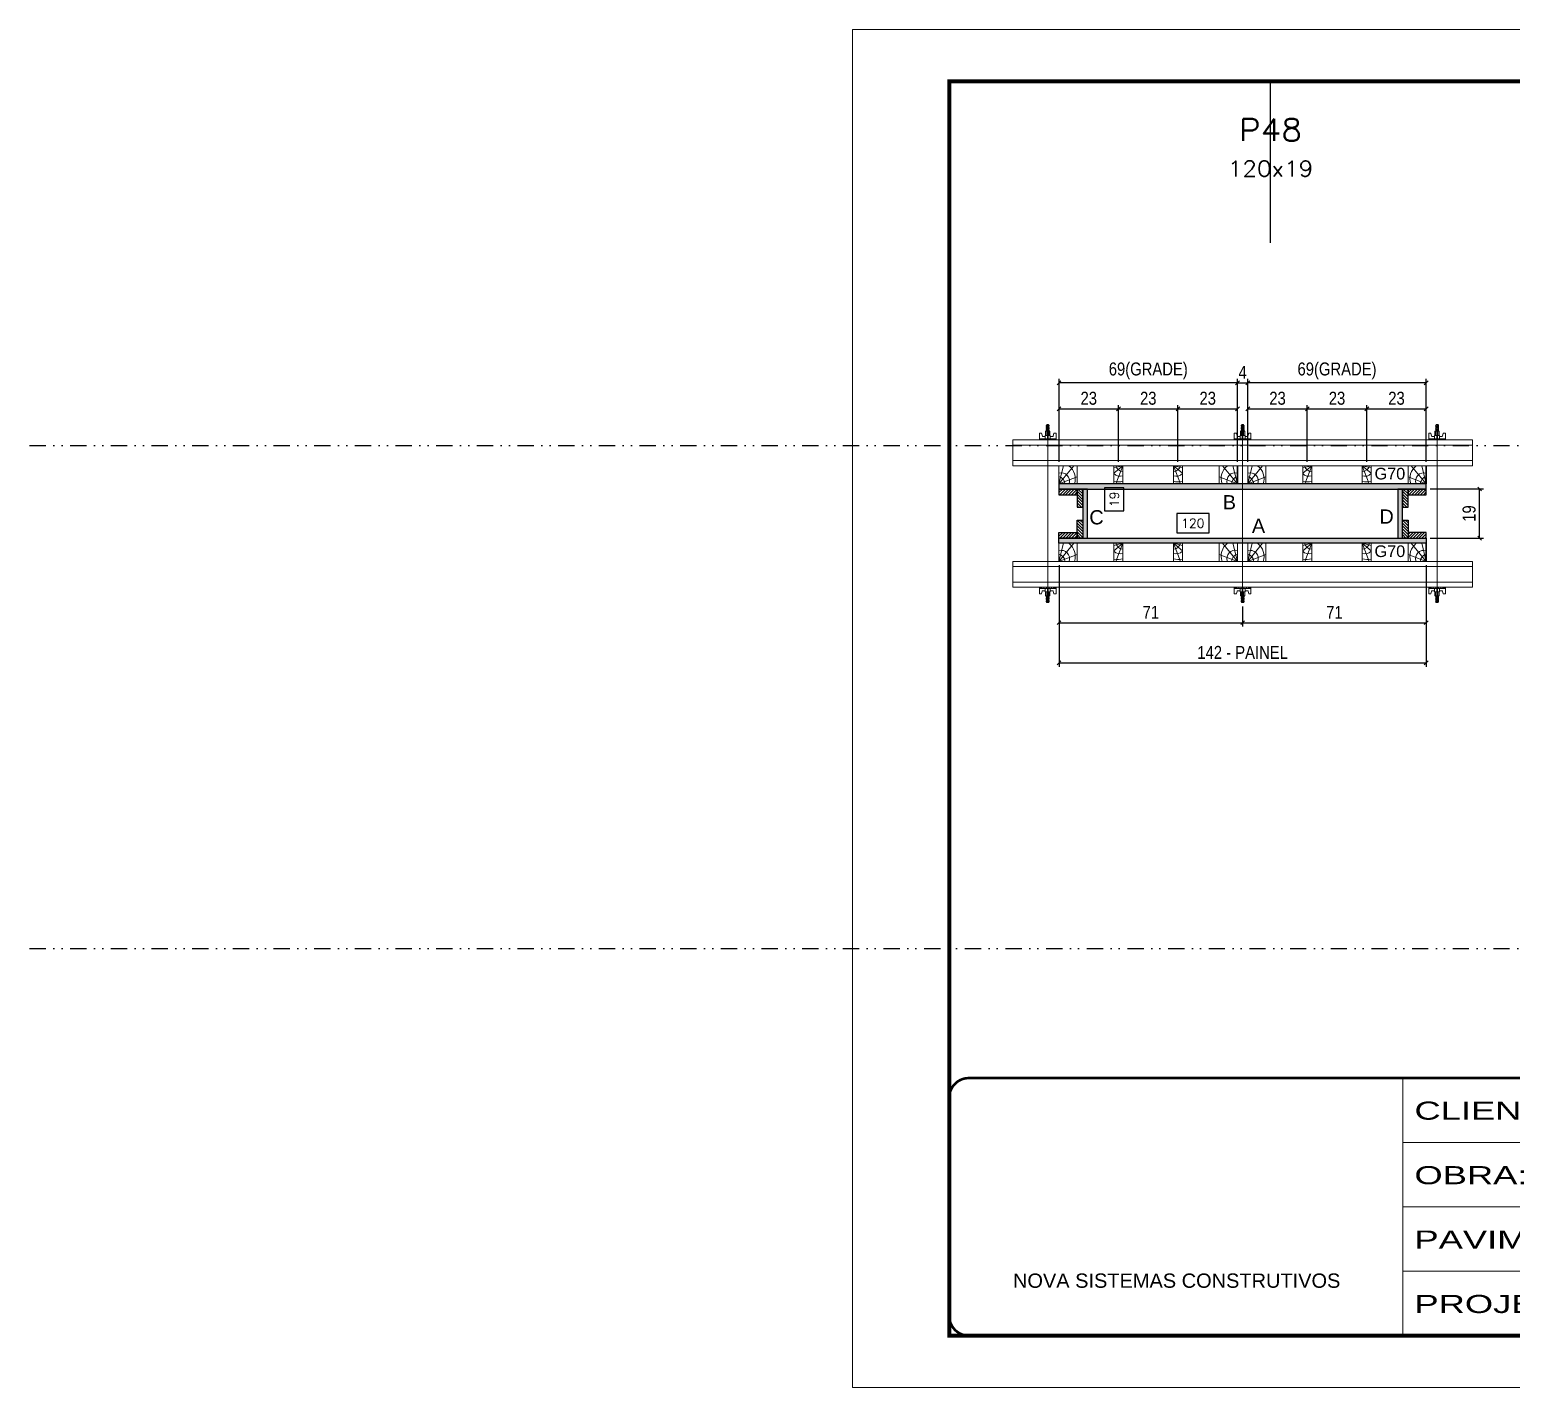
# Model space of a CAD drawing. Header units: millimetres. Extents: x 13777 to 27878, y -21631 to 6985.
# Drawn here: x 13777 to 14923, y -7848 to -6798 of the extents above; entities that cross this region are included whole.
import ezdxf
from ezdxf.enums import TextEntityAlignment as Align

# ---------------------------------------------------------------- set-up
doc = ezdxf.new("R2010")
doc.units = ezdxf.units.MM
for name, pattern in [('CONTINUO', [0]), ('DASHED', [0.75, 0.5, -0.25]), ('DIVIDE2', [0.625, 0.25, -0.125, 0, -0.125, 0, -0.125]), ('HIDDEN', [0.375, 0.25, -0.125])]:
    doc.linetypes.add(name, pattern=pattern)
for name, color, linetype in [('CHAPA', 1, 'Continuous'), ('COTA', 241, 'Continuous'), ('MEIO_PONT', 93, 'Continuous'), ('Nível', 160, 'Continuous'), ('SARRAFO', 251, 'Continuous'), ('Texto de Titulo', 7, 'Continuous'), ('Texto Qtd Sarr', 242, 'Continuous'), ('TEXTO_GERAL', 7, 'Continuous')]:
    doc.layers.add(name, color=color, linetype=linetype)
for name, color, linetype, lineweight in [('Folhas', 255, 'Continuous', 9), ('Hachura', 251, 'Continuous', 9), ('Madeira', 126, 'Continuous', 18), ('Perfil Metálico', 224, 'Continuous', 18), ('SARRAFO DE PRESSAO', 251, 'DASHED', 9), ('Texto Seção', 7, 'Continuous', 15)]:
    doc.layers.add(name, color=color, linetype=linetype, lineweight=lineweight)
doc.styles.add('ARIAL', font='arial.ttf')
doc.styles.add('COTA TECNICA 2X', font='techl___.ttf', dxfattribs={"height": 10})
doc.styles.add('ROMANS', font='romans.shx')
doc.styles.add('SANSSERIF', font='sas_____.pfb')
doc.styles.add('Tecnologia', font='')
doc.styles.get('Tecnologia').set_extended_font_data('Forgotten Futurist')
doc.dimstyles.new('SECAO PILAR', dxfattribs={"dimtxt": 10, "dimasz": 3, "dimexe": 3, "dimexo": 3, "dimgap": 3, "dimtad": 1, "dimdec": 1, "dimlfac": 0.5, "dimzin": 12, "dimdsep": 46, "dimtxsty": 'COTA TECNICA 2X', "dimblk1": 'OBLIQUE', "dimblk2": 'OBLIQUE', "dimsah": 1, "dimcen": 0.9, "dimclrd": 256, "dimclre": 256, "dimclrt": 256, "dimadec": 1, "dimazin": 3, "dimtfac": 1, "dimtdec": 1, "dimtmove": 0, "dimatfit": 3, "dimfxl": 1, "dimtolj": 1, "dimtzin": 12, "dimarcsym": 0})
doc.dimstyles.new('SECÇÃO 2', dxfattribs={"dimtxt": 7, "dimasz": 6, "dimexe": 0.18, "dimexo": 2, "dimgap": -4, "dimtad": 3, "dimdec": 1, "dimlfac": 0.5, "dimzin": 12, "dimdsep": 46, "dimtxsty": 'ROMANS', "dimblk": 'ARCHTICK', "dimcen": 0.09, "dimse1": 1, "dimse2": 1, "dimsd1": 1, "dimsd2": 1, "dimclrd": 180, "dimclre": 5, "dimclrt": 1, "dimadec": 0, "dimazin": 3, "dimtfac": 1, "dimtdec": 1, "dimtofl": 0, "dimtmove": 0, "dimatfit": 3, "dimldrblk": 'ARCHTICK', "dimfxl": 1, "dimtolj": 1, "dimtzin": 0, "dimarcsym": 0})
pattern_1 = [(225, (5449.3085, -30082.8425), (1.12253202, -1.12253202), [])]
pattern_2 = [(135, (-8192.5478, 2311.5175), (-1.12253202, -1.12253202), [])]
pattern_3 = [(135, (-7940.9478, 2311.5175), (-1.12253202, -1.12253202), [])]

# ---------------------------------------------------------------- blocks, each defined once
blk = doc.blocks.new('9999999999')
at = {"color": 30, "linetype": 'CONTINUO'}
for p, q in [((98564.6, 34230.2), (98564.6, 34429.4)), ((98564.6, 34379.6), (99584, 34379.6)), ((98564.6, 34329.8), (99488, 34329.8)), ((99584, 34329.8), (99488, 34329.8)), ((99488, 34329.8), (99488, 34230.2)), ((98564.6, 34280), (99488, 34280))]:
    blk.add_line(p, q, dxfattribs=at)
at = {"color": 30, "linetype": 'CONTINUO', "const_width": 2}
blk.add_lwpolyline([(99584, 34230.2), (99584, 34414.4, 0.414214), (99569, 34429.4), (98229, 34429.4, 0.414214), (98214, 34414.4), (98214, 34245.2, 0.414214), (98229, 34230.2), (99584, 34230.2)], format="xyb", dxfattribs=at)
at = {"layer": 'Folhas'}
blk.add_lwpolyline([(98139, 34190.2), (99624, 34190.2), (99624, 35240.2), (98139, 35240.2)], close=True, dxfattribs=at)
at = {"layer": 'Folhas', "color": 30, "const_width": 3}
blk.add_lwpolyline([(98214, 34230.2), (99584, 34230.2), (99584, 35200.2), (98214, 35200.2)], close=True, dxfattribs=at)
at = {"color": 7, "linetype": 'Continuous', "ltscale": 5, "style": 'ARIAL'}
for s, height, p in [('SKR', 15.48, (98837.7, 34393.1)), ('LEAF LOEFGREN', 15.483, (98837.7, 34343.3)), ('3° SUBSOLO', 15.48, (98837.7, 34293.5)), ('NOVA SISTEMAS CONSTRUTIVOS', 11.059, (98263.2, 34267.2)), ('PILARES', 15.48, (98837.7, 34243.7))]:
    blk.add_text(s, height=height, dxfattribs=at).set_placement(p)
at = {"layer": 'Folhas', "color": 7, "style": 'Tecnologia', "width": 1.5}
for s, p in [('CLIENTE:', (98573.7, 34397.2)), ('OBRA:', (98573.7, 34347.3)), ('PAVIMENTO:', (98573.7, 34297.5)), ('PROJETO:', (98573.7, 34247.7))]:
    blk.add_text(s, height=14, dxfattribs=at).set_placement(p)
blk = doc.blocks.new('*D2126')
at = {"layer": 'COTA', "color": 180, "lineweight": -2, "transparency": 16777216}
for p, q in [((14623.5, -7152.4), (14608.5, -7152.4)), ((14608.5, -7152.4), (14608.5, -7170.4)), ((14623.5, -7170.4), (14623.5, -7152.4)), ((14608.5, -7170.4), (14623.5, -7170.4))]:
    blk.add_line(p, q, dxfattribs=at)
at = {"layer": 'Defpoints', "color": 0, "transparency": 16777216}
for p in [(14612.6, -7153.4), (14612.6, -7191.4), (14627.5, -7191.4)]:
    blk.add_point(p, dxfattribs=at)
at = {"layer": 'COTA', "color": 1, "transparency": 16777216, "insert": (14616, -7161.4), "char_height": 7, "attachment_point": 5, "rotation": 90, "style": 'ROMANS'}
blk.add_mtext('\\A1;19', dxfattribs=at)
blk = doc.blocks.new('_ArchTick')
at = {"color": 0, "linetype": 'ByBlock', "const_width": 0.15}
blk.add_lwpolyline([(-0.5, -0.5), (0.5, 0.5)], dxfattribs=at)
blk = doc.blocks.new('*D2127')
at = {"layer": 'COTA', "color": 180, "lineweight": -2, "transparency": 16777216}
for p, q in [((14689.3, -7172.4), (14664.3, -7172.4)), ((14664.3, -7172.4), (14664.3, -7187.4)), ((14689.3, -7187.4), (14689.3, -7172.4)), ((14664.3, -7187.4), (14689.3, -7187.4))]:
    blk.add_line(p, q, dxfattribs=at)
at = {"layer": 'Defpoints', "color": 0, "transparency": 16777216}
for p in [(14595.3, -7191.4), (14835.3, -7191.4), (14835.3, -7191.4)]:
    blk.add_point(p, dxfattribs=at)
at = {"layer": 'COTA', "color": 1, "transparency": 16777216, "insert": (14676.8, -7179.9), "char_height": 7, "attachment_point": 5, "style": 'ROMANS'}
blk.add_mtext('\\A1;120', dxfattribs=at)
blk = doc.blocks.new('_Oblique')
at = {"color": 0, "linetype": 'ByBlock', "lineweight": -2}
blk.add_line((-0.5, -0.5), (0.5, 0.5), dxfattribs=at)
blk = doc.blocks.new('*D2128')
at = {"layer": 'COTA', "lineweight": -2, "transparency": 16777216}
for p, q in [((14573.3, -7212.4), (14573.3, -7290.9)), ((14857.3, -7212.4), (14857.3, -7290.9)), ((14573.3, -7287.9), (14857.3, -7287.9))]:
    blk.add_line(p, q, dxfattribs=at)
at = {"layer": 'Defpoints', "color": 0, "transparency": 16777216}
for p in [(14573.3, -7209.4), (14857.3, -7209.4), (14857.3, -7287.9)]:
    blk.add_point(p, dxfattribs=at)
at = {"layer": 'COTA', "lineweight": -2, "transparency": 16777216, "xscale": 3, "yscale": 3, "zscale": 3, "rotation": 180}
blk.add_blockref('_Oblique', (14573.3, -7287.9), dxfattribs=at)
at = {"layer": 'COTA', "lineweight": -2, "transparency": 16777216, "xscale": 3, "yscale": 3, "zscale": 3}
blk.add_blockref('_Oblique', (14857.3, -7287.9), dxfattribs=at)
at = {"layer": 'COTA', "transparency": 16777216, "insert": (14715.3, -7279.8), "char_height": 10, "attachment_point": 5, "style": 'COTA TECNICA 2X'}
blk.add_mtext('\\A1;142 - PAINEL', dxfattribs=at)
blk = doc.blocks.new('*D2129')
at = {"layer": 'COTA', "lineweight": -2, "transparency": 16777216}
for p, q in [((14857.3, -7212.4), (14857.3, -7259.8)), ((14715.3, -7244.2), (14715.3, -7259.8)), ((14715.3, -7256.8), (14857.3, -7256.8))]:
    blk.add_line(p, q, dxfattribs=at)
at = {"layer": 'Defpoints', "color": 0, "transparency": 16777216}
for p in [(14857.3, -7209.4), (14715.3, -7241.2), (14857.3, -7256.8)]:
    blk.add_point(p, dxfattribs=at)
at = {"layer": 'COTA', "lineweight": -2, "transparency": 16777216, "xscale": 3, "yscale": 3, "zscale": 3, "rotation": 180}
blk.add_blockref('_Oblique', (14715.3, -7256.8), dxfattribs=at)
at = {"layer": 'COTA', "lineweight": -2, "transparency": 16777216, "xscale": 3, "yscale": 3, "zscale": 3}
blk.add_blockref('_Oblique', (14857.3, -7256.8), dxfattribs=at)
at = {"layer": 'COTA', "transparency": 16777216, "insert": (14786.3, -7248.8), "char_height": 10, "attachment_point": 5, "style": 'COTA TECNICA 2X'}
blk.add_mtext('\\A1;71', dxfattribs=at)
blk = doc.blocks.new('titulo1')
at = {"layer": 'Defpoints', "color": 252, "linetype": 'HIDDEN', "ltscale": 2}
blk.add_line((0, 0), (0, 125), dxfattribs=at)
at = {"layer": 'Defpoints', "style": 'ROMANS', "oblique": 15}
blk.add_attdef('FOLHA', text='', height=10, dxfattribs=at).set_placement((0, 15.6), align=Align.MIDDLE_CENTER)
at = {"layer": 'Texto Qtd Sarr', "color": 3, "style": 'ROMANS', "oblique": 15}
for tag, height, p in [('TITULO', 17, (0, 71.4)), ('SEÇÃO', 12, (0, 41.5))]:
    blk.add_attdef(tag, text='', height=height, dxfattribs=at).set_placement(p, align=Align.MIDDLE_CENTER)
blk = doc.blocks.new('C')
at = {"layer": 'Hachura', "color": 0}
for p, q in [((0, 3.22), (0, -3.22)), ((0.45, 3.22), (0, 3.22)), ((0.46, 3.16), (0, 3.16)), ((0.46, 3.05), (0, 3.05)), ((0.46, 2.88), (0, 2.88)), ((0, 2.75), (0, -1.16)), ((0.46, 2.65), (0, 2.65)), ((0.46, 2.23), (0, 2.23)), ((0.46, 1.51), (0, 1.51)), ((0.39, 0.49), (0.17, 0.49)), ((0.45, -3.23), (0.45, 3.22)), ((0.45, 3.22), (2.58, 3.22)), ((1.74, 0.97), (0.45, 0.97)), ((1.45, 0.1), (0.45, 0.1)), ((1.35, 1.94), (1.35, 0.96)), ((2.58, 2.39), (1.47, 2.09)), ((1.74, -0.97), (1.74, 0.97)), ((1.74, 0.97), (1.74, 0.84)), ((1.74, 0.97), (1.74, 0.84)), ((1.74, 0.84), (3.35, 0.84)), ((3.35, 0.45), (1.74, 0.45)), ((2.58, 3.22), (2.58, 2.39)), ((3.32, 0.84), (3.32, -0.84)), ((3.35, 0.84), (3.35, -0.84)), ((3.68, 0.45), (3.35, 0.45)), ((3.84, -0.52), (3.35, 0.45)), ((3.35, 0.06), (3.67, -0.57)), ((3.68, 0.45), (4.16, -0.52)), ((3.72, 0.5), (4.25, -0.57)), ((4.37, -0.55), (3.83, 0.53)), ((4.15, 0.45), (3.93, 0.45)), ((4.42, -0.52), (3.93, 0.45)), ((4.15, 0.45), (4.26, 0.45)), ((4.26, 0.45), (4.74, -0.52)), ((4.3, 0.5), (4.83, -0.57)), ((4.95, -0.55), (4.41, 0.53)), ((4.51, 0.45), (4.84, 0.45)), ((5, -0.52), (4.51, 0.45)), ((4.84, 0.45), (5.32, -0.52)), ((4.88, 0.5), (5.41, -0.57)), ((5.53, -0.55), (4.99, 0.53)), ((5.58, -0.52), (5.09, 0.45)), ((5.42, 0.45), (5.09, 0.45)), ((5.58, -0.52), (5.09, 0.45)), ((5.42, 0.45), (5.74, -0.19)), ((5.46, 0.5), (5.74, -0.07)), ((5.74, 0.19), (5.57, 0.53)), ((5.74, 0.32), (5.68, 0.45)), ((5.68, 0.45), (5.74, 0.45)), ((5.74, 0.45), (5.9, 0.29)), ((5.74, 0.45), (5.74, -0.52)), ((5.9, -0.36), (5.9, 0.29)), ((0.45, 0), (0, 0)), ((0.46, -1.52), (0, -1.52)), ((0.46, -2.23), (0, -2.23)), ((0.46, -2.65), (0, -2.65)), ((0.46, -2.88), (0, -2.88)), ((0.46, -3.05), (0, -3.05)), ((0.46, -3.16), (0, -3.16)), ((0, -3.22), (2.57, -3.22)), ((0.08, -0.48), (0.29, -0.48)), ((0.29, -0.48), (0.4, -0.48)), ((0.45, 0), (0.45, -0.97)), ((0.45, -0.16), (1.45, -0.16)), ((0.45, -0.65), (0.45, -0.32)), ((0.45, -3.23), (0.45, -0.65)), ((0.45, -0.97), (1.74, -0.97)), ((1.35, -1.94), (1.35, -0.97)), ((2.58, -2.39), (1.47, -2.1)), ((3.35, -0.32), (1.74, -0.32)), ((3.35, -0.84), (1.74, -0.84)), ((2.58, -3.23), (2.58, -2.39)), ((3.35, -0.07), (3.58, -0.52)), ((3.35, -0.52), (3.58, -0.52)), ((3.84, -0.52), (4.16, -0.52)), ((4.42, -0.52), (4.74, -0.52)), ((4.63, -0.52), (4.74, -0.52)), ((5, -0.52), (5.32, -0.52)), ((5.58, -0.52), (5.74, -0.52)), ((5.74, -0.52), (5.9, -0.36)), ((5.74, -0.52), (5.74, -0.52))]:
    blk.add_line(p, q, dxfattribs=at)
for centre, radius, start, end in [((1.52, 1.94), 0.161, 104.74356, 180), ((1.44, -0.03), 0.129, 272.69497, 87.30503), ((3.81, 0.39), 0.143, 25.56881, 154.43119), ((4.39, 0.39), 0.143, 25.56881, 154.43119), ((4.97, 0.39), 0.143, 25.56881, 154.43119), ((5.55, 0.39), 0.143, 25.56881, 154.43119), ((0.17, -0.37), 0.174, 221.74404, 317.85924), ((1.52, -1.94), 0.161, 180, 255.25644), ((3.71, -0.4), 0.174, 222.14076, 318.25596), ((4.29, -0.4), 0.174, 222.14076, 318.25596), ((4.87, -0.4), 0.174, 222.14076, 318.25596), ((5.45, -0.4), 0.174, 222.14076, 318.25596), ((5.61, -0.4), 0.174, 317.85924, 318.25596)]:
    blk.add_arc(centre, radius, start, end, dxfattribs=at)
blk = doc.blocks.new('PONTALETE')
at = {"layer": 'Madeira'}
for q in [(2.71, 7), (7, 5.76), (7, 1.74)]:
    blk.add_line((0, 0), q, dxfattribs=at)
blk.add_lwpolyline([(0, 0), (7, 0), (7, 7), (0, 7)], close=True, dxfattribs=at)
for centre, radius, start, end in [((2.04, 0.06), 6.23, 37.28179, 109.09128), ((1.09, 0.9), 3.19, 343.60304, 109.98471), ((-0.21, -0.78), 3.09, 14.63219, 86.0383)]:
    blk.add_arc(centre, radius, start, end, dxfattribs=at)
blk = doc.blocks.new('MEIO PONTALETE')
at = {"layer": 'Madeira'}
for q in [(2.71, 7), (3.5, 2.88), (3.5, 0.87)]:
    blk.add_line((0, 0), q, dxfattribs=at)
blk.add_lwpolyline([(0, 0), (3.5, 0), (3.5, 7), (0, 7)], close=True, dxfattribs=at)
for centre, radius, start, end in [((2.04, 0.06), 6.23, 76.44987, 109.09128), ((1.09, 0.9), 3.19, 40.90626, 109.98471), ((-0.21, -0.78), 3.09, 14.63219, 86.0383)]:
    blk.add_arc(centre, radius, start, end, dxfattribs=at)
blk = doc.blocks.new('*D2130')
at = {"layer": 'COTA', "lineweight": -2, "transparency": 16777216}
for p, q in [((14719.3, -7132.4), (14719.3, -7088.5)), ((14719.3, -7091.5), (14765.3, -7091.5)), ((14765.3, -7132.4), (14765.3, -7088.5))]:
    blk.add_line(p, q, dxfattribs=at)
at = {"layer": 'Defpoints', "color": 0, "transparency": 16777216}
for p in [(14765.3, -7091.5), (14719.3, -7135.4), (14765.3, -7135.4)]:
    blk.add_point(p, dxfattribs=at)
at = {"layer": 'COTA', "lineweight": -2, "transparency": 16777216, "xscale": 3, "yscale": 3, "zscale": 3, "rotation": 180}
blk.add_blockref('_Oblique', (14719.3, -7091.5), dxfattribs=at)
at = {"layer": 'COTA', "lineweight": -2, "transparency": 16777216, "xscale": 3, "yscale": 3, "zscale": 3}
blk.add_blockref('_Oblique', (14765.3, -7091.5), dxfattribs=at)
at = {"layer": 'COTA', "transparency": 16777216, "insert": (14742.3, -7083.3), "char_height": 10, "attachment_point": 5, "style": 'COTA TECNICA 2X'}
blk.add_mtext('\\A1;23', dxfattribs=at)
blk = doc.blocks.new('*D2131')
at = {"layer": 'COTA', "lineweight": -2, "transparency": 16777216}
for p, q in [((14765.3, -7132.4), (14765.3, -7088.5)), ((14765.3, -7091.5), (14811.3, -7091.5)), ((14811.3, -7132.4), (14811.3, -7088.5))]:
    blk.add_line(p, q, dxfattribs=at)
at = {"layer": 'Defpoints', "color": 0, "transparency": 16777216}
for p in [(14811.3, -7091.5), (14765.3, -7135.4), (14811.3, -7135.4)]:
    blk.add_point(p, dxfattribs=at)
at = {"layer": 'COTA', "lineweight": -2, "transparency": 16777216, "xscale": 3, "yscale": 3, "zscale": 3, "rotation": 180}
blk.add_blockref('_Oblique', (14765.3, -7091.5), dxfattribs=at)
at = {"layer": 'COTA', "lineweight": -2, "transparency": 16777216, "xscale": 3, "yscale": 3, "zscale": 3}
blk.add_blockref('_Oblique', (14811.3, -7091.5), dxfattribs=at)
at = {"layer": 'COTA', "transparency": 16777216, "insert": (14788.3, -7083.3), "char_height": 10, "attachment_point": 5, "style": 'COTA TECNICA 2X'}
blk.add_mtext('\\A1;23', dxfattribs=at)
blk = doc.blocks.new('*D2132')
at = {"layer": 'COTA', "lineweight": -2, "transparency": 16777216}
for p, q in [((14811.3, -7132.4), (14811.3, -7088.5)), ((14811.3, -7091.5), (14857.3, -7091.5)), ((14857.3, -7132.4), (14857.3, -7088.5))]:
    blk.add_line(p, q, dxfattribs=at)
at = {"layer": 'Defpoints', "color": 0, "transparency": 16777216}
for p in [(14857.3, -7091.5), (14811.3, -7135.4), (14857.3, -7135.4)]:
    blk.add_point(p, dxfattribs=at)
at = {"layer": 'COTA', "lineweight": -2, "transparency": 16777216, "xscale": 3, "yscale": 3, "zscale": 3, "rotation": 180}
blk.add_blockref('_Oblique', (14811.3, -7091.5), dxfattribs=at)
at = {"layer": 'COTA', "lineweight": -2, "transparency": 16777216, "xscale": 3, "yscale": 3, "zscale": 3}
blk.add_blockref('_Oblique', (14857.3, -7091.5), dxfattribs=at)
at = {"layer": 'COTA', "transparency": 16777216, "insert": (14834.3, -7083.3), "char_height": 10, "attachment_point": 5, "style": 'COTA TECNICA 2X'}
blk.add_mtext('\\A1;23', dxfattribs=at)
blk = doc.blocks.new('*D2133')
at = {"layer": 'COTA', "lineweight": -2, "transparency": 16777216}
for p, q in [((14719.3, -7132.5), (14719.3, -7068.3)), ((14857.3, -7132.4), (14857.3, -7068.3)), ((14857.3, -7071.3), (14719.3, -7071.3))]:
    blk.add_line(p, q, dxfattribs=at)
at = {"layer": 'Defpoints', "color": 0, "transparency": 16777216}
for p in [(14719.3, -7071.3), (14719.3, -7135.5), (14857.3, -7135.4)]:
    blk.add_point(p, dxfattribs=at)
at = {"layer": 'COTA', "lineweight": -2, "transparency": 16777216, "xscale": 3, "yscale": 3, "zscale": 3, "rotation": 180}
blk.add_blockref('_Oblique', (14719.3, -7071.3), dxfattribs=at)
at = {"layer": 'COTA', "lineweight": -2, "transparency": 16777216, "xscale": 3, "yscale": 3, "zscale": 3}
blk.add_blockref('_Oblique', (14857.3, -7071.3), dxfattribs=at)
at = {"layer": 'COTA', "transparency": 16777216, "insert": (14788.3, -7062.1), "char_height": 10, "attachment_point": 5, "style": 'COTA TECNICA 2X'}
blk.add_mtext('\\A1;69(GRADE)', dxfattribs=at)
blk = doc.blocks.new('*D2134')
at = {"layer": 'COTA', "lineweight": -2, "transparency": 16777216}
for p, q in [((14860.3, -7153.4), (14901.6, -7153.4)), ((14898.6, -7191.4), (14898.6, -7153.4)), ((14860.3, -7191.4), (14901.6, -7191.4))]:
    blk.add_line(p, q, dxfattribs=at)
at = {"layer": 'Defpoints', "color": 0, "transparency": 16777216}
for p in [(14857.3, -7153.4), (14898.6, -7153.4), (14857.3, -7191.4)]:
    blk.add_point(p, dxfattribs=at)
at = {"layer": 'COTA', "lineweight": -2, "transparency": 16777216, "xscale": 3, "yscale": 3, "zscale": 3}
for p, rotation in [((14898.6, -7153.4), 90), ((14898.6, -7191.4), 270)]:
    blk.add_blockref('_Oblique', p, dxfattribs=dict(at, rotation=rotation))
at = {"layer": 'COTA', "transparency": 16777216, "insert": (14890.5, -7172.4), "char_height": 10, "attachment_point": 5, "rotation": 90, "style": 'COTA TECNICA 2X'}
blk.add_mtext('\\A1;19', dxfattribs=at)
blk = doc.blocks.new('*D2111')
at = {"layer": 'COTA', "lineweight": -2, "transparency": 16777216}
for p, q in [((14573.3, -7132.5), (14573.3, -7088.5)), ((14573.3, -7091.5), (14619.3, -7091.5)), ((14619.3, -7132.5), (14619.3, -7088.5))]:
    blk.add_line(p, q, dxfattribs=at)
at = {"layer": 'Defpoints', "color": 0, "transparency": 16777216}
for p in [(14619.3, -7091.5), (14573.3, -7135.5), (14619.3, -7135.5)]:
    blk.add_point(p, dxfattribs=at)
at = {"layer": 'COTA', "lineweight": -2, "transparency": 16777216, "xscale": 3, "yscale": 3, "zscale": 3, "rotation": 180}
blk.add_blockref('_Oblique', (14573.3, -7091.5), dxfattribs=at)
at = {"layer": 'COTA', "lineweight": -2, "transparency": 16777216, "xscale": 3, "yscale": 3, "zscale": 3}
blk.add_blockref('_Oblique', (14619.3, -7091.5), dxfattribs=at)
at = {"layer": 'COTA', "transparency": 16777216, "insert": (14596.3, -7083.3), "char_height": 10, "attachment_point": 5, "style": 'COTA TECNICA 2X'}
blk.add_mtext('\\A1;23', dxfattribs=at)
blk = doc.blocks.new('*D2112')
at = {"layer": 'COTA', "lineweight": -2, "transparency": 16777216}
for p, q in [((14619.3, -7132.5), (14619.3, -7088.5)), ((14619.3, -7091.5), (14665.3, -7091.5)), ((14665.3, -7132.5), (14665.3, -7088.5))]:
    blk.add_line(p, q, dxfattribs=at)
at = {"layer": 'Defpoints', "color": 0, "transparency": 16777216}
for p in [(14665.3, -7091.5), (14619.3, -7135.5), (14665.3, -7135.5)]:
    blk.add_point(p, dxfattribs=at)
at = {"layer": 'COTA', "lineweight": -2, "transparency": 16777216, "xscale": 3, "yscale": 3, "zscale": 3, "rotation": 180}
blk.add_blockref('_Oblique', (14619.3, -7091.5), dxfattribs=at)
at = {"layer": 'COTA', "lineweight": -2, "transparency": 16777216, "xscale": 3, "yscale": 3, "zscale": 3}
blk.add_blockref('_Oblique', (14665.3, -7091.5), dxfattribs=at)
at = {"layer": 'COTA', "transparency": 16777216, "insert": (14642.3, -7083.3), "char_height": 10, "attachment_point": 5, "style": 'COTA TECNICA 2X'}
blk.add_mtext('\\A1;23', dxfattribs=at)
blk = doc.blocks.new('*D2113')
at = {"layer": 'COTA', "lineweight": -2, "transparency": 16777216}
for p, q in [((14665.3, -7132.5), (14665.3, -7088.5)), ((14665.3, -7091.5), (14711.3, -7091.5)), ((14711.3, -7132.5), (14711.3, -7088.5))]:
    blk.add_line(p, q, dxfattribs=at)
at = {"layer": 'Defpoints', "color": 0, "transparency": 16777216}
for p in [(14711.3, -7091.5), (14665.3, -7135.5), (14711.3, -7135.5)]:
    blk.add_point(p, dxfattribs=at)
at = {"layer": 'COTA', "lineweight": -2, "transparency": 16777216, "xscale": 3, "yscale": 3, "zscale": 3, "rotation": 180}
blk.add_blockref('_Oblique', (14665.3, -7091.5), dxfattribs=at)
at = {"layer": 'COTA', "lineweight": -2, "transparency": 16777216, "xscale": 3, "yscale": 3, "zscale": 3}
blk.add_blockref('_Oblique', (14711.3, -7091.5), dxfattribs=at)
at = {"layer": 'COTA', "transparency": 16777216, "insert": (14688.3, -7083.3), "char_height": 10, "attachment_point": 5, "style": 'COTA TECNICA 2X'}
blk.add_mtext('\\A1;23', dxfattribs=at)
blk = doc.blocks.new('*D2114')
at = {"layer": 'COTA', "lineweight": -2, "transparency": 16777216}
for p, q in [((14573.3, -7132.5), (14573.3, -7068.3)), ((14711.3, -7132.5), (14711.3, -7068.3)), ((14711.3, -7071.3), (14573.3, -7071.3))]:
    blk.add_line(p, q, dxfattribs=at)
at = {"layer": 'Defpoints', "color": 0, "transparency": 16777216}
for p in [(14573.3, -7071.3), (14573.3, -7135.5), (14711.3, -7135.5)]:
    blk.add_point(p, dxfattribs=at)
at = {"layer": 'COTA', "lineweight": -2, "transparency": 16777216, "xscale": 3, "yscale": 3, "zscale": 3, "rotation": 180}
blk.add_blockref('_Oblique', (14573.3, -7071.3), dxfattribs=at)
at = {"layer": 'COTA', "lineweight": -2, "transparency": 16777216, "xscale": 3, "yscale": 3, "zscale": 3}
blk.add_blockref('_Oblique', (14711.3, -7071.3), dxfattribs=at)
at = {"layer": 'COTA', "transparency": 16777216, "insert": (14642.3, -7062.1), "char_height": 10, "attachment_point": 5, "style": 'COTA TECNICA 2X'}
blk.add_mtext('\\A1;69(GRADE)', dxfattribs=at)
blk = doc.blocks.new('*D2135')
at = {"layer": 'COTA', "lineweight": -2, "transparency": 16777216}
for p, q in [((14711.3, -7132.5), (14711.3, -7068.3)), ((14719.3, -7132.5), (14719.3, -7068.3)), ((14711.3, -7071.3), (14719.3, -7071.3))]:
    blk.add_line(p, q, dxfattribs=at)
at = {"layer": 'Defpoints', "color": 0, "transparency": 16777216}
for p in [(14719.3, -7071.3), (14711.3, -7135.5), (14719.3, -7135.5)]:
    blk.add_point(p, dxfattribs=at)
at = {"layer": 'COTA', "lineweight": -2, "transparency": 16777216, "xscale": 3, "yscale": 3, "zscale": 3, "rotation": 180}
blk.add_blockref('_Oblique', (14711.3, -7071.3), dxfattribs=at)
at = {"layer": 'COTA', "lineweight": -2, "transparency": 16777216, "xscale": 3, "yscale": 3, "zscale": 3}
blk.add_blockref('_Oblique', (14719.3, -7071.3), dxfattribs=at)
at = {"layer": 'COTA', "transparency": 16777216, "insert": (14715.3, -7063.2), "char_height": 10, "attachment_point": 5, "style": 'COTA TECNICA 2X'}
blk.add_mtext('\\A1;4', dxfattribs=at)
blk = doc.blocks.new('*D2136')
at = {"layer": 'COTA', "lineweight": -2, "transparency": 16777216}
for p, q in [((14573.3, -7212.4), (14573.3, -7259.8)), ((14715.3, -7244.2), (14715.3, -7259.8)), ((14573.3, -7256.8), (14715.3, -7256.8))]:
    blk.add_line(p, q, dxfattribs=at)
at = {"layer": 'Defpoints', "color": 0, "transparency": 16777216}
for p in [(14573.3, -7209.4), (14715.3, -7241.2), (14715.3, -7256.8)]:
    blk.add_point(p, dxfattribs=at)
at = {"layer": 'COTA', "lineweight": -2, "transparency": 16777216, "xscale": 3, "yscale": 3, "zscale": 3, "rotation": 180}
blk.add_blockref('_Oblique', (14573.3, -7256.8), dxfattribs=at)
at = {"layer": 'COTA', "lineweight": -2, "transparency": 16777216, "xscale": 3, "yscale": 3, "zscale": 3}
blk.add_blockref('_Oblique', (14715.3, -7256.8), dxfattribs=at)
at = {"layer": 'COTA', "transparency": 16777216, "insert": (14644.3, -7248.8), "char_height": 10, "attachment_point": 5, "style": 'COTA TECNICA 2X'}
blk.add_mtext('\\A1;71', dxfattribs=at)

msp = doc.modelspace()

# ---------------------------------------------------------------- hatches: boundary and pattern name
at = {"layer": 'Hachura'}
h = msp.add_hatch(color=256, dxfattribs=at)
h.dxf.hatch_style = 1
h.paths.add_polyline_path([(14857.24, -7153.43), (14857.24, -7149.43), (14573.24, -7149.43), (14573.24, -7153.43)])
h = msp.add_hatch(dxfattribs=at)
h.set_pattern_fill('ANSI31', color=256, scale=0.5, angle=180, style=0)
h.set_pattern_definition(pattern_1)
h.paths.add_polyline_path([(14587.26, -7153.43), (14587.26, -7157.83), (14573.26, -7157.83), (14573.26, -7153.43)])
h = msp.add_hatch(dxfattribs=at)
h.set_pattern_fill('ANSI31', color=256, scale=0.5, angle=90, style=0)
h.set_pattern_definition(pattern_2)
h.paths.add_polyline_path([(14591.66, -7167.43), (14587.26, -7167.43), (14587.26, -7153.43), (14591.66, -7153.43)])
h = msp.add_hatch(color=256, dxfattribs=at)
h.dxf.hatch_style = 1
h.paths.add_polyline_path([(14591.66, -7191.43), (14595.26, -7191.43), (14595.26, -7153.43), (14591.66, -7153.43)])
h = msp.add_hatch(color=256, dxfattribs=at)
h.dxf.hatch_style = 1
h.paths.add_polyline_path([(14835.26, -7191.43), (14838.86, -7191.43), (14838.86, -7153.43), (14835.26, -7153.43)])
h = msp.add_hatch(dxfattribs=at)
h.set_pattern_fill('ANSI31', color=256, scale=0.5, angle=90, style=0)
h.set_pattern_definition(pattern_3)
h.paths.add_polyline_path([(14843.26, -7167.43), (14838.86, -7167.43), (14838.86, -7153.43), (14843.26, -7153.43)])
h = msp.add_hatch(dxfattribs=at)
h.set_pattern_fill('ANSI31', color=256, scale=0.5, angle=180, style=0)
h.set_pattern_definition([(225, (5719.3085, -30082.8425), (1.12253202, -1.12253202), [])])
h.paths.add_polyline_path([(14857.26, -7153.43), (14857.26, -7157.83), (14843.26, -7157.83), (14843.26, -7153.43)])
h = msp.add_hatch(dxfattribs=at)
h.set_pattern_fill('ANSI31', color=256, scale=0.5, angle=90, style=0)
h.set_pattern_definition(pattern_2)
h.paths.add_polyline_path([(14591.66, -7177.43), (14587.26, -7177.43), (14587.26, -7191.43), (14591.66, -7191.43)])
h = msp.add_hatch(dxfattribs=at)
h.set_pattern_fill('ANSI31', color=256, scale=0.5, angle=90, style=0)
h.set_pattern_definition(pattern_3)
h.paths.add_polyline_path([(14843.26, -7177.43), (14838.86, -7177.43), (14838.86, -7191.43), (14843.26, -7191.43)])
h = msp.add_hatch(color=256, dxfattribs=at)
h.dxf.hatch_style = 1
h.paths.add_polyline_path([(14857.24, -7191.43), (14857.24, -7195.43), (14573.24, -7195.43), (14573.24, -7191.43)])
h = msp.add_hatch(dxfattribs=at)
h.set_pattern_fill('ANSI31', color=256, scale=0.5, angle=180, style=0)
h.set_pattern_definition(pattern_1)
h.paths.add_polyline_path([(14587.26, -7191.43), (14587.26, -7187.03), (14573.26, -7187.03), (14573.26, -7191.43)])
h = msp.add_hatch(dxfattribs=at)
h.set_pattern_fill('ANSI31', color=256, scale=0.5, angle=180, style=0)
h.set_pattern_definition([(225, (5354.3085, -30082.8425), (1.12253202, -1.12253202), [])])
h.paths.add_polyline_path([(14843.26, -7191.43), (14843.26, -7187.03), (14857.26, -7187.03), (14857.26, -7191.43)])

# ---------------------------------------------------------------- linework, layer by layer
at = {"layer": 'CHAPA'}
for points in [[(14857.26, -7153.43), (14857.26, -7149.43), (14573.26, -7149.43), (14573.26, -7153.43)], [(14591.66, -7191.43), (14595.26, -7191.43), (14595.26, -7153.43), (14591.66, -7153.43)], [(14835.26, -7191.43), (14838.86, -7191.43), (14838.86, -7153.43), (14835.26, -7153.43)], [(14857.26, -7191.43), (14857.26, -7195.43), (14573.26, -7195.43), (14573.26, -7191.43)]]:
    msp.add_lwpolyline(points, close=True, dxfattribs=at)
at = {"layer": 'Hachura'}
for p, q in [((14564.57, -7240.21), (14564.57, -7108.46)), ((14715.26, -7240.21), (14715.26, -7108.46)), ((14865.65, -7240.21), (14865.65, -7108.46))]:
    msp.add_line(p, q, dxfattribs=at)
at = {"layer": 'Madeira'}
for points in [[(14573.26, -7149.43), (14573.26, -7135.43), (14711.26, -7135.43), (14711.26, -7149.43)], [(14719.26, -7149.43), (14719.26, -7135.43), (14857.26, -7135.43), (14857.26, -7149.43)], [(14573.26, -7209.43), (14573.26, -7195.43), (14711.26, -7195.43), (14711.26, -7209.43)], [(14719.26, -7209.43), (14719.26, -7195.43), (14857.26, -7195.43), (14857.26, -7209.43)]]:
    msp.add_lwpolyline(points, close=True, dxfattribs=at)
at = {"layer": 'MEIO_PONT'}
for points in [[(14711.26, -7135.43), (14711.26, -7149.43), (14711.26, -7149.43), (14711.26, -7135.43)], [(14857.26, -7135.43), (14857.26, -7149.43), (14857.26, -7149.43), (14857.26, -7135.43)], [(14857.26, -7195.43), (14857.26, -7209.43), (14857.26, -7209.43), (14857.26, -7195.43)]]:
    msp.add_lwpolyline(points, close=True, dxfattribs=at)
at = {"layer": 'Nível', "color": 4, "linetype": 'DIVIDE2', "ltscale": 50}
for p, q in [((13777.11, -7119.89), (17483.47, -7119.89)), ((13777.11, -7508.89), (21531.15, -7508.89))]:
    msp.add_line(p, q, dxfattribs=at)
at = {"layer": 'Perfil Metálico'}
for p, q in [((14892.98, -7119.49), (14537.54, -7119.49)), ((14892.98, -7131.49), (14537.54, -7131.49)), ((14892.98, -7213.44), (14537.54, -7213.44)), ((14892.98, -7225.44), (14537.54, -7225.44))]:
    msp.add_line(p, q, dxfattribs=at)
for points in [[(14892.98, -7135.43), (14892.98, -7115.43), (14537.54, -7115.49), (14537.54, -7135.49)], [(14537.54, -7209.44), (14537.54, -7229.44), (14892.98, -7229.37), (14892.98, -7209.37)]]:
    msp.add_lwpolyline(points, close=True, dxfattribs=at)
at = {"layer": 'SARRAFO'}
for points in [[(14573.26, -7157.83), (14587.26, -7157.83), (14587.26, -7153.43), (14573.26, -7153.43)], [(14573.26, -7157.83), (14587.26, -7157.83), (14587.26, -7153.43), (14573.26, -7153.43)], [(14587.26, -7153.43), (14587.26, -7167.43), (14591.66, -7167.43), (14591.66, -7153.43)], [(14838.86, -7153.43), (14838.86, -7167.43), (14843.26, -7167.43), (14843.26, -7153.43)], [(14843.26, -7157.83), (14857.26, -7157.83), (14857.26, -7153.43), (14843.26, -7153.43)], [(14843.26, -7157.83), (14857.26, -7157.83), (14857.26, -7153.43), (14843.26, -7153.43)], [(14587.26, -7191.43), (14587.26, -7177.43), (14591.66, -7177.43), (14591.66, -7191.43)], [(14838.86, -7191.43), (14838.86, -7177.43), (14843.26, -7177.43), (14843.26, -7191.43)], [(14573.26, -7187.03), (14587.26, -7187.03), (14587.26, -7191.43), (14573.26, -7191.43)], [(14573.26, -7187.03), (14587.26, -7187.03), (14587.26, -7191.43), (14573.26, -7191.43)], [(14857.26, -7187.03), (14843.26, -7187.03), (14843.26, -7191.43), (14857.26, -7191.43)], [(14857.26, -7187.03), (14843.26, -7187.03), (14843.26, -7191.43), (14857.26, -7191.43)]]:
    msp.add_lwpolyline(points, close=True, dxfattribs=at)

# ---------------------------------------------------------------- block references
at = {"layer": 'Hachura', "linetype": 'Continuous', "yscale": 2, "zscale": 2}
for p, xscale, rotation in [((14564.58, -7115.46), -2, 270), ((14715.25, -7115.46), 2, 90.00000000000001), ((14865.64, -7115.46), 2, 90.00000000000001), ((14564.57, -7229.4), 2, 270), ((14715.26, -7229.4), -2, 90), ((14865.65, -7229.4), -2, 90)]:
    msp.add_blockref('C', p, dxfattribs=dict(at, xscale=xscale, rotation=rotation))
at = {"layer": 'MEIO_PONT'}
for name, p, xscale, yscale, zscale, rotation in [('PONTALETE', (14573.26, -7149.43), -2, 2, 2, 270), ('MEIO PONTALETE', (14622.76, -7135.43), 1.999999997962732, 1.999999997962732, 1.999999997962732, 180), ('MEIO PONTALETE', (14661.76, -7135.43), -1.999999997962732, 1.999999997962732, 1.999999997962732, 180), ('PONTALETE', (14711.26, -7149.43), 2, 2, 2, 89.99999999999997), ('PONTALETE', (14719.26, -7149.43), -2, 2, 2, 270), ('MEIO PONTALETE', (14768.76, -7135.43), 1.999999997962732, 1.999999997962732, 1.999999997962732, 180), ('MEIO PONTALETE', (14807.76, -7135.43), -1.999999997962732, 1.999999997962732, 1.999999997962732, 180), ('PONTALETE', (14857.26, -7149.43), 2, 2, 2, 89.99999999999997), ('PONTALETE', (14573.26, -7209.43), -2, 2, 2, 270), ('MEIO PONTALETE', (14622.76, -7195.43), 1.999999997962732, 1.999999997962732, 1.999999997962732, 180), ('MEIO PONTALETE', (14661.76, -7195.43), -1.999999997962732, 1.999999997962732, 1.999999997962732, 180), ('PONTALETE', (14711.27, -7209.41), 2, 2, 2, 89.99999999999997), ('PONTALETE', (14719.26, -7209.43), -2, 2, 2, 270), ('MEIO PONTALETE', (14768.76, -7195.43), 1.999999997962732, 1.999999997962732, 1.999999997962732, 180), ('MEIO PONTALETE', (14807.76, -7195.43), -1.999999997962732, 1.999999997962732, 1.999999997962732, 180), ('PONTALETE', (14857.26, -7209.43), 2, 2, 2, 89.99999999999997)]:
    msp.add_blockref(name, p, dxfattribs=dict(at, xscale=xscale, yscale=yscale, zscale=zscale, rotation=rotation))
at = {"layer": 'SARRAFO DE PRESSAO', "color": 6, "linetype": 'ByBlock'}
msp.add_blockref('9999999999', (-83725.51, -42038.38), dxfattribs=at)
at = {"layer": 'Texto Seção'}
ref = msp.add_blockref('titulo1', (14736.85, -6963.17), dxfattribs=at)
ref.add_attrib('TITULO', 'P48', dxfattribs={"layer": 'Texto de Titulo', "color": 7, "height": 17, "style": 'ROMANS', "width": 1.1}).set_placement((14736.85, -6875.67), align=Align.MIDDLE_CENTER)
ref.add_attrib('SEÇÃO', '120x19', dxfattribs={"layer": 'Texto de Titulo', "color": 7, "height": 12, "style": 'ROMANS', "width": 1.1}).set_placement((14736.85, -6905.67), align=Align.MIDDLE_CENTER)

# ---------------------------------------------------------------- texts
at = {"layer": 'TEXTO_GERAL', "color": 0, "linetype": 'Continuous', "style": 'SANSSERIF'}
for p in [(14817.3, -7141.54), (14817.3, -7201.54)]:
    msp.add_text('G70', height=9, dxfattribs=at).set_placement(p, align=Align.MIDDLE_LEFT)
at = {"layer": 'TEXTO_GERAL', "style": 'ARIAL'}
for s, p in [('B', (14705.05, -7163.68)), ('C', (14602.28, -7175.29)), ('D', (14826.62, -7174.71)), ('A', (14727.59, -7181.91))]:
    msp.add_text(s, height=11, dxfattribs=at).set_placement(p, align=Align.MIDDLE_CENTER)

# ---------------------------------------------------------------- dimensions: what is measured, and where the dimension line sits
at = {"layer": 'COTA'}
for base, p1, p2, text, picture, middle in [((14573.26, -7071.34), (14711.26, -7135.46), (14573.26, -7135.49), '<>(GRADE)', '*D2114', (14642.26, -7062.12)), ((14719.26, -7071.31), (14857.26, -7135.44), (14719.26, -7135.46), '<>(GRADE)', '*D2133', (14788.26, -7062.09)), ((14857.26, -7287.86), (14573.26, -7209.43), (14857.26, -7209.38), '<> - PAINEL', '*D2128', (14715.26, -7279.79))]:
    dim = msp.add_linear_dim(base=base, p1=p1, p2=p2, text=text, dimstyle='SECAO PILAR', dxfattribs=at)
    dim.commit()
    dim.dimension.update_dxf_attribs({"geometry": picture, "text_midpoint": middle})
for base, p1, p2, dimstyle, picture, middle in [((14719.26, -7071.31), (14711.26, -7135.46), (14719.26, -7135.46), 'SECAO PILAR', '*D2135', (14715.26, -7071.31)), ((14835.26, -7191.43), (14595.26, -7191.43), (14835.26, -7191.43), 'SECÇÃO 2', '*D2127', (14676.82, -7191.43))]:
    dim = msp.add_linear_dim(base=base, p1=p1, p2=p2, dimstyle=dimstyle, dxfattribs=at)
    dim.commit()
    dim.dimension.update_dxf_attribs({"geometry": picture, "text_midpoint": middle, "dimtype": 160})
for base, p1, p2, picture, middle in [((14619.26, -7091.53), (14573.26, -7135.46), (14619.26, -7135.46), '*D2111', (14596.26, -7083.31)), ((14665.26, -7091.53), (14619.26, -7135.46), (14665.26, -7135.46), '*D2112', (14642.26, -7083.31)), ((14711.26, -7091.53), (14665.26, -7135.46), (14711.26, -7135.46), '*D2113', (14688.26, -7083.31)), ((14765.26, -7091.51), (14719.26, -7135.43), (14765.26, -7135.43), '*D2130', (14742.26, -7083.29)), ((14811.26, -7091.51), (14765.26, -7135.43), (14811.26, -7135.43), '*D2131', (14788.26, -7083.29)), ((14857.26, -7091.51), (14811.26, -7135.43), (14857.26, -7135.44), '*D2132', (14834.26, -7083.29)), ((14715.33, -7256.84), (14573.27, -7209.43), (14715.33, -7241.21), '*D2136', (14644.3, -7248.77)), ((14857.26, -7256.84), (14715.33, -7241.21), (14857.26, -7209.43), '*D2129', (14786.29, -7248.77))]:
    dim = msp.add_linear_dim(base=base, p1=p1, p2=p2, dimstyle='SECAO PILAR', dxfattribs=at)
    dim.commit()
    dim.dimension.update_dxf_attribs({"geometry": picture, "text_midpoint": middle})
dim = msp.add_linear_dim(base=(14627.5, -7191.43), p1=(14612.58, -7153.43), p2=(14612.58, -7191.43), angle=270, dimstyle='SECÇÃO 2', dxfattribs=at)
dim.commit()
dim.dimension.update_dxf_attribs({"geometry": '*D2126', "text_midpoint": (14627.5, -7161.43), "dimtype": 160})
dim = msp.add_linear_dim(base=(14898.56, -7153.43), p1=(14857.26, -7191.43), p2=(14857.26, -7153.43), angle=90, dimstyle='SECAO PILAR', dxfattribs=at)
dim.commit()
dim.dimension.update_dxf_attribs({"geometry": '*D2134', "text_midpoint": (14890.47, -7172.43)})

doc.saveas('drawing.dxf')
